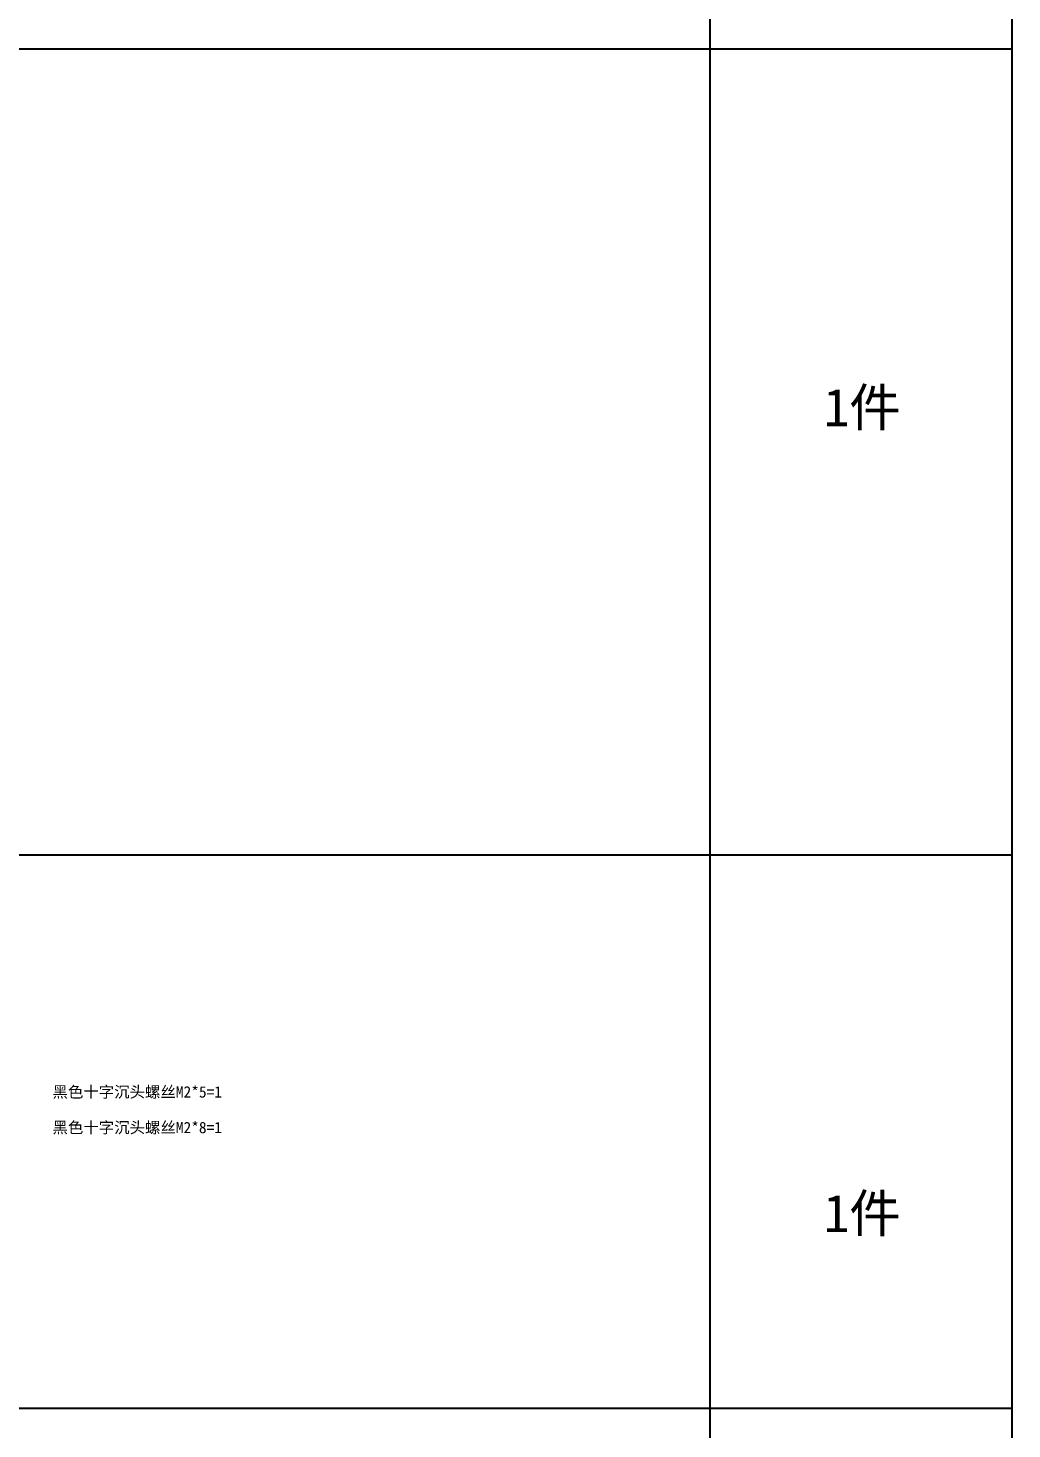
# Model space of a CAD drawing. Header units: millimetres. Extents: x 6817 to 15937, y -5221 to -164.
# Drawn here: x 9848 to 10062.6, y -769.8 to -464.3 of the extents above; entities that cross this region are included whole.
import ezdxf

# ---------------------------------------------------------------- set-up
doc = ezdxf.new("R2010")
doc.units = ezdxf.units.MM
doc.layers.add('图层2', color=108, linetype='Continuous')
doc.styles.get("Standard").update_dxf_attribs({"font": 'txt', "bigfont": 'gbcbig.shx'})

msp = doc.modelspace()

# ---------------------------------------------------------------- linework, layer by layer
at = {"layer": '图层2', "color": 2, "linetype": 'ByBlock'}
for p, q in [((9996.651, -164.27), (9996.651, -1378.846)), ((10062.569, -164.27), (10062.569, -1378.846)), ((10062.569, -468.895), (9492.484, -468.895)), ((10062.569, -644.665), (9492.484, -644.665)), ((10062.569, -765.342), (9492.484, -765.342))]:
    msp.add_line(p, q, dxfattribs=at)

# ---------------------------------------------------------------- texts
at = {"color": 2, "attachment_point": 1}
for s, insert, char_height, width in [('{\\fSimSun|b0|i0|c134|p2;1件}', (10021.496, -542.901), 8.21872, 36.05545), ('{\\fSimSun|b0|i0|c134|p2;黑色十字沉头螺丝M2*5=1}', (9853.302, -695.071), 2.46562, 39.59143), ('{\\fSimSun|b0|i0|c134|p2;黑色十字沉头螺丝M2*8=1}', (9853.302, -702.836), 2.46562, 39.59143), ('{\\fSimSun|b0|i0|c134|p2;1件}', (10021.496, -718.671), 8.21872, 36.05545)]:
    msp.add_mtext(s, dxfattribs=dict(at, insert=insert, char_height=char_height, width=width))

doc.saveas('drawing.dxf')
